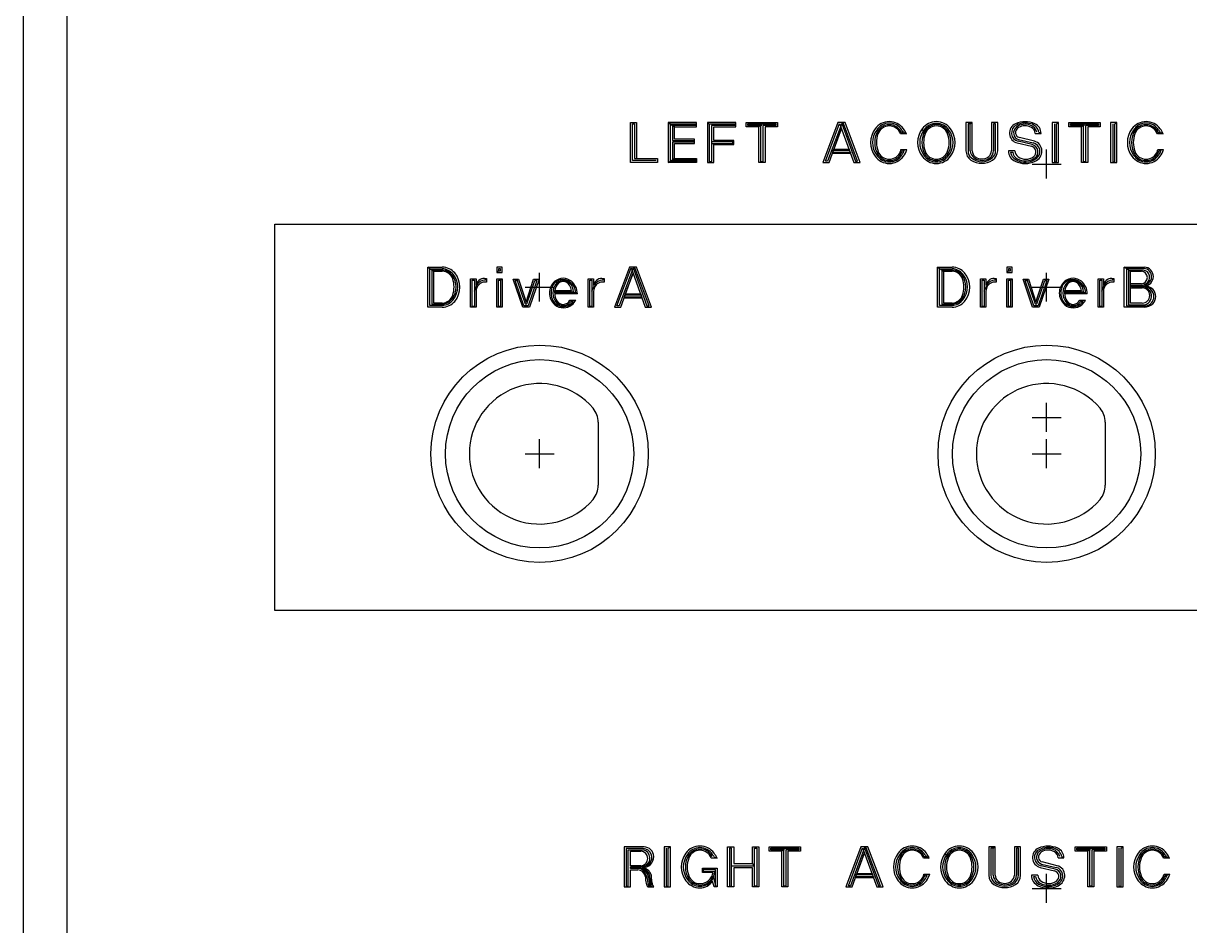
# Model space of a CAD drawing. Header units: millimetres. Extents: x -1 to 140, y -1 to 324.
# Drawn here: x 0 to 80.5, y 167.4 to 229.7 of the extents above; entities that cross this region are included whole.
import ezdxf

# ---------------------------------------------------------------- set-up
doc = ezdxf.new("R2010")
doc.units = ezdxf.units.MM
doc.layers.add('Contour', color=7, linetype='CONTINUOUS')
doc.layers.add('Engraving', color=7, linetype='CONTINUOUS')

msp = doc.modelspace()

# ---------------------------------------------------------------- linework, layer by layer
at = {"layer": 'Contour', "color": 7, "linetype": 'CONTINUOUS'}
for p, q in [((0, 318.77), (0, 5.08)), ((0, 318.77), (0, 5.08)), ((0, 318.77), (0, 5.08)), ((3, 318.77), (3, 5.08)), ((3, 318.77), (3, 5.08)), ((70.64, 219), (70.64, 221)), ((69.64, 220), (71.64, 220)), ((35.64, 210.5), (35.64, 212.5)), ((70.64, 210.5), (70.64, 212.5)), ((34.64, 211.5), (36.64, 211.5)), ((69.64, 211.5), (71.64, 211.5)), ((70.64, 201.516), (70.64, 203.516)), ((39.69, 202.173), (39.69, 197.827)), ((69.64, 202.516), (71.64, 202.516)), ((74.69, 202.173), (74.69, 197.827)), ((35.64, 199), (35.64, 201)), ((35.64, 199), (35.64, 201)), ((35.64, 199), (35.64, 201)), ((35.64, 199), (35.64, 201)), ((70.64, 199), (70.64, 201)), ((70.64, 199), (70.64, 201)), ((70.64, 199), (70.64, 201)), ((70.64, 199), (70.64, 201)), ((34.64, 200), (36.64, 200)), ((34.64, 200), (36.64, 200)), ((34.64, 200), (36.64, 200)), ((34.64, 200), (36.64, 200)), ((69.64, 200), (71.64, 200)), ((69.64, 200), (71.64, 200)), ((69.64, 200), (71.64, 200)), ((69.64, 200), (71.64, 200)), ((70.64, 169), (70.64, 171)), ((69.64, 170), (71.64, 170))]:
    msp.add_line(p, q, dxfattribs=at)
for centre, radius in [((35.64, 200), 7.5), ((70.64, 200), 7.5), ((35.64, 200), 6.5), ((70.64, 200), 6.5)]:
    msp.add_circle(centre, radius, dxfattribs=at)
for centre, radius, start, end in [((35.64, 200), 4.85, 40.42575, -40.42575), ((70.64, 200), 4.85, 40.42575, -40.42575), ((38.19, 202.172), 1.5, 360.0382, 40.43146), ((73.19, 202.172), 1.5, 360.0382, 40.43146), ((38.19, 197.828), 1.5, 319.56854, -0.0382), ((73.19, 197.828), 1.5, 319.56854, -0.0382)]:
    msp.add_arc(centre, radius, start, end, dxfattribs=at)
at = {"layer": 'Engraving', "color": 255, "linetype": 'CONTINUOUS'}
for p, q in [((41.902, 220.1), (41.902, 222.863)), ((41.902, 222.863), (42.334, 222.863)), ((42.046, 220.244), (42.046, 222.777)), ((42.046, 222.777), (42.19, 222.777)), ((42.19, 222.777), (42.19, 220.388)), ((42.334, 222.863), (42.334, 220.388)), ((44.665, 222.777), (44.521, 222.863)), ((44.521, 222.863), (44.521, 220.1)), ((46.479, 222.863), (44.521, 222.863)), ((44.521, 222.863), (44.953, 222.575)), ((44.953, 222.575), (44.521, 222.863)), ((44.665, 222.777), (46.392, 222.777)), ((44.665, 220.186), (44.665, 222.777)), ((46.392, 222.662), (44.809, 222.662)), ((44.809, 222.662), (44.809, 221.625)), ((44.953, 221.712), (44.953, 222.575)), ((44.953, 222.575), (46.479, 222.575)), ((46.392, 222.777), (46.392, 222.662)), ((46.479, 222.575), (46.479, 222.863)), ((47.371, 222.719), (47.227, 222.863)), ((47.227, 222.863), (47.227, 220.1)), ((49.184, 222.863), (47.227, 222.863)), ((47.371, 222.777), (49.126, 222.777)), ((47.371, 220.158), (47.371, 222.719)), ((49.126, 222.662), (47.515, 222.662)), ((47.515, 222.662), (47.515, 221.424)), ((47.659, 221.625), (47.659, 222.575)), ((47.659, 222.575), (49.184, 222.575)), ((49.126, 222.777), (49.126, 222.662)), ((49.184, 222.575), (49.184, 222.863)), ((49.904, 222.575), (49.904, 222.863)), ((49.904, 222.863), (52.062, 222.863)), ((50.767, 222.575), (49.904, 222.575)), ((50.019, 222.662), (50.019, 222.777)), ((50.019, 222.777), (51.947, 222.777)), ((50.968, 222.662), (50.019, 222.662)), ((50.911, 222.662), (50.767, 222.575)), ((50.767, 220.1), (50.767, 222.575)), ((50.911, 220.158), (50.911, 222.662)), ((51.947, 222.662), (51.055, 222.662)), ((51.055, 222.662), (51.055, 220.158)), ((52.062, 222.575), (51.199, 222.575)), ((51.199, 222.575), (51.199, 220.1)), ((51.947, 222.777), (51.947, 222.662)), ((52.062, 222.863), (52.062, 222.575)), ((56.235, 222.863), (55.199, 220.1)), ((55.372, 220.186), (56.351, 222.805)), ((56.494, 222.805), (55.516, 220.186)), ((55.631, 220.1), (56.466, 222.403)), ((56.466, 222.403), (55.948, 221.021)), ((56.725, 222.863), (56.235, 222.863)), ((56.351, 222.805), (57.329, 220.1)), ((56.494, 222.805), (57.444, 220.186)), ((56.61, 222.805), (56.494, 222.805)), ((57.588, 220.186), (56.61, 222.805)), ((57.761, 220.1), (56.725, 222.863)), ((60.61, 222.172), (60.466, 222.403)), ((62.251, 222.086), (62.049, 222.431)), ((62.164, 222.345), (62.28, 222.345)), ((62.28, 222.345), (62.251, 222.086)), ((65.503, 222.863), (65.071, 222.863)), ((65.071, 222.863), (65.071, 220.906)), ((65.359, 222.777), (65.215, 222.777)), ((65.215, 222.777), (65.215, 220.906)), ((65.359, 222.777), (65.503, 222.863)), ((65.359, 220.906), (65.359, 222.777)), ((65.503, 220.906), (65.503, 222.863)), ((67.259, 222.863), (66.827, 222.863)), ((66.827, 222.863), (66.827, 220.906)), ((67.115, 222.777), (66.971, 222.777)), ((66.971, 222.777), (66.971, 220.906)), ((67.115, 220.906), (67.115, 222.777)), ((67.259, 220.906), (67.259, 222.863)), ((71.461, 222.863), (71.029, 222.863)), ((71.029, 222.863), (71.029, 220.1)), ((71.173, 222.777), (71.173, 220.158)), ((71.317, 222.777), (71.461, 222.863)), ((71.317, 220.158), (71.317, 222.777)), ((71.461, 220.1), (71.461, 222.863)), ((72.18, 222.575), (72.18, 222.863)), ((72.18, 222.863), (74.339, 222.863)), ((73.044, 222.575), (72.18, 222.575)), ((72.295, 222.662), (72.295, 222.777)), ((72.295, 222.777), (74.224, 222.777)), ((73.245, 222.662), (72.295, 222.662)), ((73.188, 222.662), (73.044, 222.575)), ((73.044, 220.1), (73.044, 222.575)), ((73.188, 220.158), (73.188, 222.662)), ((74.224, 222.662), (73.332, 222.662)), ((73.332, 222.662), (73.332, 220.158)), ((74.339, 222.575), (73.475, 222.575)), ((73.475, 222.575), (73.475, 220.1)), ((74.224, 222.777), (74.224, 222.662)), ((74.339, 222.863), (74.339, 222.575)), ((75.49, 222.863), (75.058, 222.863)), ((75.058, 222.863), (75.058, 220.1)), ((75.202, 222.777), (75.202, 220.158)), ((75.346, 222.777), (75.49, 222.863)), ((75.346, 220.158), (75.346, 222.777)), ((75.49, 220.1), (75.49, 222.863)), ((78.339, 222.172), (78.196, 222.403)), ((44.809, 221.625), (46.277, 221.625)), ((46.277, 221.51), (44.809, 221.51)), ((44.809, 221.51), (44.809, 220.301)), ((46.335, 221.712), (44.953, 221.712)), ((44.953, 220.388), (44.953, 221.424)), ((44.953, 221.424), (46.335, 221.424)), ((46.277, 221.625), (46.277, 221.51)), ((46.335, 221.424), (46.335, 221.712)), ((48.983, 221.539), (47.515, 221.539)), ((47.515, 221.539), (47.515, 220.158)), ((47.515, 221.424), (48.983, 221.424)), ((49.04, 221.625), (47.659, 221.625)), ((48.983, 221.424), (48.983, 221.539)), ((49.04, 221.338), (49.04, 221.625)), ((60.956, 222.086), (60.553, 222.086)), ((60.725, 222.172), (60.61, 222.172)), ((60.754, 222.201), (60.956, 222.086)), ((68.611, 221.453), (69.59, 221.222)), ((69.648, 221.338), (68.669, 221.568)), ((68.698, 221.683), (69.705, 221.453)), ((69.791, 221.568), (68.755, 221.827)), ((69.849, 222.115), (70.252, 222.115)), ((70.108, 222.201), (70.252, 222.115)), ((78.685, 222.086), (78.282, 222.086)), ((78.455, 222.172), (78.339, 222.172)), ((78.483, 222.201), (78.685, 222.086)), ((47.659, 220.1), (47.659, 221.338)), ((47.659, 221.338), (49.04, 221.338)), ((55.89, 220.935), (55.861, 220.82)), ((55.861, 220.82), (57.099, 220.82)), ((57.099, 220.733), (55.861, 220.733)), ((57.041, 220.935), (55.89, 220.935)), ((55.948, 221.021), (57.013, 221.021)), ((57.013, 221.021), (57.041, 220.935)), ((57.099, 220.82), (57.099, 220.733)), ((60.495, 220.589), (60.697, 220.935)), ((60.581, 220.992), (60.984, 220.992)), ((60.697, 220.935), (60.812, 220.935)), ((68.439, 220.906), (68.007, 220.906)), ((68.151, 220.82), (68.295, 220.82)), ((78.224, 220.589), (78.426, 220.935)), ((78.311, 220.992), (78.714, 220.992)), ((78.426, 220.935), (78.541, 220.935)), ((43.773, 220.1), (41.902, 220.1)), ((43.687, 220.244), (42.046, 220.244)), ((42.19, 220.388), (43.773, 220.388)), ((43.773, 220.388), (43.773, 220.1)), ((44.521, 220.1), (44.953, 220.388)), ((44.521, 220.1), (44.953, 220.388)), ((46.479, 220.1), (44.521, 220.1)), ((46.421, 220.186), (44.665, 220.186)), ((44.809, 220.301), (46.421, 220.301)), ((44.953, 220.388), (46.479, 220.388)), ((46.421, 220.301), (46.421, 220.186)), ((46.479, 220.388), (46.479, 220.1)), ((47.227, 220.1), (47.659, 220.1)), ((47.515, 220.158), (47.371, 220.158)), ((51.199, 220.1), (50.767, 220.1)), ((51.055, 220.158), (50.911, 220.158)), ((55.199, 220.1), (55.631, 220.1)), ((55.516, 220.186), (55.372, 220.186)), ((57.329, 220.1), (57.761, 220.1)), ((57.444, 220.186), (57.588, 220.186)), ((71.029, 220.1), (71.461, 220.1)), ((71.173, 220.158), (71.317, 220.158)), ((73.475, 220.1), (73.044, 220.1)), ((73.332, 220.158), (73.188, 220.158)), ((75.058, 220.1), (75.49, 220.1)), ((75.202, 220.158), (75.346, 220.158)), ((17.364, 189.176), (17.364, 215.856)), ((17.364, 215.856), (17.364, 215.856)), ((17.364, 215.856), (123.916, 215.856)), ((28.056, 212.767), (27.912, 212.882)), ((27.912, 212.882), (28.92, 212.882)), ((27.912, 210.119), (27.912, 212.882)), ((27.912, 212.882), (28.344, 212.594)), ((28.2, 212.681), (28.056, 212.767)), ((28.056, 212.767), (28.92, 212.767)), ((28.056, 210.234), (28.056, 212.767)), ((28.2, 212.681), (28.2, 210.32)), ((28.949, 212.681), (28.2, 212.681)), ((28.344, 212.594), (28.92, 212.594)), ((28.344, 210.407), (28.344, 212.594)), ((33.064, 212.882), (32.69, 212.882)), ((32.69, 212.882), (32.69, 212.508)), ((32.805, 212.623), (32.69, 212.508)), ((32.949, 212.767), (32.805, 212.767)), ((32.805, 212.767), (32.805, 212.623)), ((32.805, 212.623), (32.949, 212.623)), ((32.949, 212.623), (32.949, 212.767)), ((33.064, 212.508), (33.064, 212.882)), ((41.843, 212.882), (40.806, 210.119)), ((40.979, 210.205), (41.958, 212.824)), ((42.102, 212.824), (41.123, 210.205)), ((42.332, 212.882), (41.843, 212.882)), ((41.958, 212.824), (42.936, 210.119)), ((42.102, 212.824), (43.051, 210.205)), ((42.217, 212.824), (42.102, 212.824)), ((43.195, 210.205), (42.217, 212.824)), ((43.368, 210.119), (42.332, 212.882)), ((63.251, 212.767), (63.107, 212.882)), ((63.107, 212.882), (64.115, 212.882)), ((63.107, 210.119), (63.107, 212.882)), ((63.107, 212.882), (63.539, 212.594)), ((63.395, 212.681), (63.251, 212.767)), ((63.251, 212.767), (64.115, 212.767)), ((63.251, 210.234), (63.251, 212.767)), ((63.395, 212.681), (63.395, 210.32)), ((64.144, 212.681), (63.395, 212.681)), ((63.539, 212.594), (64.115, 212.594)), ((63.539, 210.407), (63.539, 212.594)), ((68.259, 212.882), (67.885, 212.882)), ((67.885, 212.882), (67.885, 212.508)), ((68, 212.623), (67.885, 212.508)), ((68.144, 212.767), (68, 212.767)), ((68, 212.767), (68, 212.623)), ((68, 212.623), (68.144, 212.623)), ((68.144, 212.623), (68.144, 212.767)), ((68.259, 212.508), (68.259, 212.882)), ((76.433, 212.594), (76.001, 212.882)), ((76.001, 212.882), (77.383, 212.882)), ((76.001, 210.119), (76.001, 212.882)), ((77.354, 212.796), (76.145, 212.796)), ((76.145, 212.796), (76.145, 210.205)), ((76.289, 212.681), (76.289, 210.292)), ((77.325, 212.681), (76.289, 212.681)), ((76.289, 212.681), (76.433, 212.594)), ((76.433, 212.594), (77.181, 212.594)), ((76.433, 210.407), (76.433, 212.594)), ((30.877, 210.119), (30.877, 212.076)), ((30.877, 212.076), (31.251, 212.076)), ((30.992, 210.177), (30.992, 211.99)), ((30.992, 211.99), (31.136, 211.99)), ((31.136, 211.99), (31.136, 210.177)), ((31.136, 211.99), (31.136, 211.213)), ((31.251, 212.076), (31.251, 211.616)), ((31.827, 212.105), (31.971, 212.105)), ((31.884, 211.99), (31.971, 212.105)), ((31.971, 212.105), (31.971, 211.846)), ((32.69, 212.508), (33.064, 212.508)), ((32.69, 210.119), (32.69, 212.076)), ((32.69, 212.076), (33.064, 212.076)), ((32.805, 210.177), (32.805, 211.99)), ((32.805, 211.99), (32.949, 211.99)), ((32.949, 211.99), (33.064, 212.076)), ((32.949, 211.99), (32.949, 210.177)), ((33.064, 212.076), (33.064, 210.119)), ((34.475, 210.119), (33.813, 212.047)), ((33.813, 212.047), (34.187, 212.047)), ((34.561, 210.205), (33.956, 211.961)), ((33.956, 211.961), (34.1, 211.961)), ((34.1, 211.961), (34.187, 212.047)), ((34.1, 211.961), (34.647, 210.349)), ((34.187, 212.047), (34.705, 210.464)), ((34.705, 210.464), (35.223, 212.047)), ((34.762, 210.349), (35.309, 211.961)), ((35.453, 211.961), (34.849, 210.205)), ((35.597, 212.047), (34.935, 210.119)), ((35.223, 212.047), (35.597, 212.047)), ((35.309, 211.961), (35.453, 211.961)), ((38.993, 210.119), (38.993, 212.076)), ((38.993, 212.076), (39.367, 212.076)), ((39.108, 210.177), (39.108, 211.99)), ((39.108, 211.99), (39.252, 211.99)), ((39.252, 211.99), (39.252, 210.177)), ((39.252, 211.99), (39.252, 211.213)), ((39.367, 212.076), (39.367, 211.616)), ((39.943, 212.105), (40.087, 212.105)), ((40.001, 211.99), (40.087, 212.105)), ((40.087, 212.105), (40.087, 211.846)), ((41.238, 210.119), (42.073, 212.422)), ((42.073, 212.422), (41.555, 211.04)), ((66.072, 210.119), (66.072, 212.076)), ((66.072, 212.076), (66.446, 212.076)), ((66.187, 210.177), (66.187, 211.99)), ((66.187, 211.99), (66.331, 211.99)), ((66.331, 211.99), (66.331, 210.177)), ((66.331, 211.99), (66.331, 211.213)), ((66.446, 212.076), (66.446, 211.616)), ((67.022, 212.105), (67.166, 212.105)), ((67.079, 211.99), (67.166, 212.105)), ((67.166, 212.105), (67.166, 211.846)), ((67.885, 212.508), (68.259, 212.508)), ((67.885, 210.119), (67.885, 212.076)), ((67.885, 212.076), (68.259, 212.076)), ((68, 210.177), (68, 211.99)), ((68, 211.99), (68.144, 211.99)), ((68.144, 211.99), (68.259, 212.076)), ((68.144, 211.99), (68.144, 210.177)), ((68.259, 212.076), (68.259, 210.119)), ((69.67, 210.119), (69.008, 212.047)), ((69.008, 212.047), (69.382, 212.047)), ((69.756, 210.205), (69.151, 211.961)), ((69.151, 211.961), (69.295, 211.961)), ((69.295, 211.961), (69.382, 212.047)), ((69.295, 211.961), (69.842, 210.349)), ((69.382, 212.047), (69.9, 210.464)), ((69.9, 210.464), (70.418, 212.047)), ((69.957, 210.349), (70.504, 211.961)), ((70.648, 211.961), (70.044, 210.205)), ((70.792, 212.047), (70.13, 210.119)), ((70.418, 212.047), (70.792, 212.047)), ((70.504, 211.961), (70.648, 211.961)), ((74.188, 210.119), (74.188, 212.076)), ((74.188, 212.076), (74.562, 212.076)), ((74.303, 210.177), (74.303, 211.99)), ((74.303, 211.99), (74.447, 211.99)), ((74.447, 211.99), (74.447, 210.177)), ((74.447, 211.99), (74.447, 211.213)), ((74.562, 212.076), (74.562, 211.616)), ((75.138, 212.105), (75.282, 212.105)), ((75.196, 211.99), (75.282, 212.105)), ((75.282, 212.105), (75.282, 211.846)), ((77.297, 211.644), (77.498, 211.76)), ((31.136, 211.213), (31.309, 211.616)), ((31.251, 211.213), (31.251, 210.119)), ((36.691, 211.098), (36.691, 211.27)), ((36.691, 211.27), (37.842, 211.27)), ((38.13, 211.098), (36.691, 211.098)), ((38.245, 211.04), (36.691, 211.04)), ((36.748, 211.184), (37.986, 211.184)), ((39.252, 211.213), (39.425, 211.616)), ((39.367, 211.213), (39.367, 210.119)), ((41.497, 210.954), (41.468, 210.839)), ((42.648, 210.954), (41.497, 210.954)), ((41.555, 211.04), (42.62, 211.04)), ((42.62, 211.04), (42.648, 210.954)), ((66.331, 211.213), (66.504, 211.616)), ((66.446, 211.213), (66.446, 210.119)), ((71.886, 211.098), (71.886, 211.27)), ((71.886, 211.27), (73.037, 211.27)), ((73.325, 211.098), (71.886, 211.098)), ((73.44, 211.04), (71.886, 211.04)), ((71.943, 211.184), (73.181, 211.184)), ((74.447, 211.213), (74.62, 211.616)), ((74.562, 211.213), (74.562, 210.119)), ((77.181, 211.731), (76.433, 211.731)), ((76.433, 211.731), (76.433, 211.443)), ((76.433, 211.443), (77.239, 211.443)), ((76.519, 211.529), (76.519, 211.644)), ((76.519, 211.644), (77.297, 211.644)), ((77.325, 211.529), (76.519, 211.529)), ((77.325, 211.529), (77.297, 211.644)), ((28.92, 210.234), (28.056, 210.234)), ((28.2, 210.32), (28.92, 210.32)), ((28.92, 210.407), (28.344, 210.407)), ((31.136, 210.177), (30.992, 210.177)), ((32.949, 210.177), (32.805, 210.177)), ((34.849, 210.205), (34.561, 210.205)), ((34.647, 210.349), (34.762, 210.349)), ((37.727, 210.608), (38.13, 210.608)), ((37.813, 210.522), (37.957, 210.522)), ((39.252, 210.177), (39.108, 210.177)), ((41.123, 210.205), (40.979, 210.205)), ((41.468, 210.839), (42.706, 210.839)), ((42.706, 210.752), (41.468, 210.752)), ((42.706, 210.839), (42.706, 210.752)), ((43.051, 210.205), (43.195, 210.205)), ((64.115, 210.234), (63.251, 210.234)), ((63.395, 210.32), (64.115, 210.32)), ((64.115, 210.407), (63.539, 210.407)), ((66.331, 210.177), (66.187, 210.177)), ((68.144, 210.177), (68, 210.177)), ((70.044, 210.205), (69.756, 210.205)), ((69.842, 210.349), (69.957, 210.349)), ((72.922, 210.608), (73.325, 210.608)), ((73.008, 210.522), (73.152, 210.522)), ((74.447, 210.177), (74.303, 210.177)), ((76.145, 210.205), (77.498, 210.205)), ((76.289, 210.292), (77.412, 210.292)), ((77.239, 210.407), (76.433, 210.407)), ((28.92, 210.119), (27.912, 210.119)), ((31.251, 210.119), (30.877, 210.119)), ((33.064, 210.119), (32.69, 210.119)), ((34.935, 210.119), (34.475, 210.119)), ((39.367, 210.119), (38.993, 210.119)), ((40.806, 210.119), (41.238, 210.119)), ((42.936, 210.119), (43.368, 210.119)), ((64.115, 210.119), (63.107, 210.119)), ((66.446, 210.119), (66.072, 210.119)), ((68.259, 210.119), (67.885, 210.119)), ((70.13, 210.119), (69.67, 210.119)), ((74.562, 210.119), (74.188, 210.119)), ((77.383, 210.119), (76.001, 210.119)), ((123.916, 189.176), (17.364, 189.176)), ((17.364, 189.176), (17.364, 189.176)), ((42.852, 172.863), (41.47, 172.863)), ((41.47, 172.863), (41.47, 170.1)), ((42.794, 172.748), (41.614, 172.748)), ((41.614, 172.748), (41.614, 170.158)), ((41.758, 170.158), (41.758, 172.662)), ((41.758, 172.662), (42.794, 172.662)), ((41.902, 171.568), (41.902, 172.575)), ((41.902, 172.575), (42.622, 172.575)), ((44.665, 172.863), (44.233, 172.863)), ((44.233, 172.863), (44.233, 170.1)), ((44.377, 172.777), (44.377, 170.158)), ((44.521, 172.777), (44.665, 172.863)), ((44.521, 170.158), (44.521, 172.777)), ((44.665, 170.1), (44.665, 172.863)), ((47.543, 172.201), (47.399, 172.431)), ((48.608, 170.1), (48.608, 172.863)), ((48.608, 172.863), (49.04, 172.863)), ((48.896, 172.777), (48.752, 172.777)), ((48.752, 172.777), (48.752, 170.158)), ((48.896, 171.568), (48.896, 172.777)), ((49.04, 172.863), (49.04, 171.712)), ((50.335, 171.712), (50.335, 172.863)), ((50.335, 172.863), (50.767, 172.863)), ((50.479, 171.568), (50.479, 172.777)), ((50.479, 172.777), (50.623, 172.777)), ((50.623, 172.777), (50.623, 170.158)), ((50.767, 172.863), (50.767, 170.1)), ((51.486, 172.575), (51.486, 172.863)), ((51.486, 172.863), (53.645, 172.863)), ((52.35, 172.575), (51.486, 172.575)), ((51.601, 172.662), (51.601, 172.777)), ((51.601, 172.777), (53.53, 172.777)), ((52.551, 172.662), (51.601, 172.662)), ((52.494, 172.662), (52.35, 172.575)), ((52.35, 170.1), (52.35, 172.575)), ((52.494, 170.158), (52.494, 172.662)), ((53.53, 172.662), (52.638, 172.662)), ((52.638, 172.662), (52.638, 170.158)), ((53.645, 172.575), (52.781, 172.575)), ((52.781, 172.575), (52.781, 170.1)), ((53.53, 172.777), (53.53, 172.662)), ((53.645, 172.863), (53.645, 172.575)), ((57.818, 172.863), (56.782, 170.1)), ((56.955, 170.186), (57.933, 172.805)), ((58.077, 172.805), (57.099, 170.186)), ((57.214, 170.1), (58.048, 172.403)), ((58.048, 172.403), (57.53, 171.021)), ((58.307, 172.863), (57.818, 172.863)), ((57.933, 172.805), (58.912, 170.1)), ((58.077, 172.805), (59.027, 170.186)), ((58.192, 172.805), (58.077, 172.805)), ((59.171, 170.186), (58.192, 172.805)), ((59.344, 170.1), (58.307, 172.863)), ((62.193, 172.172), (62.049, 172.403)), ((63.833, 172.086), (63.632, 172.431)), ((63.747, 172.345), (63.862, 172.345)), ((63.862, 172.345), (63.833, 172.086)), ((67.086, 172.863), (66.654, 172.863)), ((66.654, 172.863), (66.654, 170.906)), ((66.942, 172.777), (66.798, 172.777)), ((66.798, 172.777), (66.798, 170.906)), ((66.942, 172.777), (67.086, 172.863)), ((66.942, 170.906), (66.942, 172.777)), ((67.086, 170.906), (67.086, 172.863)), ((68.841, 172.863), (68.41, 172.863)), ((68.41, 172.863), (68.41, 170.906)), ((68.697, 172.777), (68.554, 172.777)), ((68.554, 172.777), (68.554, 170.906)), ((68.697, 170.906), (68.697, 172.777)), ((68.841, 170.906), (68.841, 172.863)), ((72.612, 172.575), (72.612, 172.863)), ((72.612, 172.863), (74.77, 172.863)), ((73.475, 172.575), (72.612, 172.575)), ((72.727, 172.662), (72.727, 172.777)), ((72.727, 172.777), (74.655, 172.777)), ((73.677, 172.662), (72.727, 172.662)), ((73.619, 172.662), (73.475, 172.575)), ((73.475, 170.1), (73.475, 172.575)), ((73.619, 170.158), (73.619, 172.662)), ((74.655, 172.662), (73.763, 172.662)), ((73.763, 172.662), (73.763, 170.158)), ((74.77, 172.575), (73.907, 172.575)), ((73.907, 172.575), (73.907, 170.1)), ((74.655, 172.777), (74.655, 172.662)), ((74.77, 172.863), (74.77, 172.575)), ((75.922, 172.863), (75.49, 172.863)), ((75.49, 172.863), (75.49, 170.1)), ((75.634, 172.777), (75.634, 170.158)), ((75.778, 172.777), (75.922, 172.863)), ((75.778, 170.158), (75.778, 172.777)), ((75.922, 170.1), (75.922, 172.863)), ((78.771, 172.172), (78.627, 172.403)), ((42.622, 171.568), (41.902, 171.568)), ((42.881, 171.539), (42.622, 171.568)), ((42.622, 171.568), (42.737, 171.424)), ((47.889, 172.086), (47.486, 172.086)), ((47.687, 172.172), (47.889, 172.086)), ((48.896, 170.158), (48.896, 171.568)), ((48.896, 171.568), (50.479, 171.568)), ((49.04, 171.712), (50.335, 171.712)), ((50.479, 171.568), (50.335, 171.712)), ((50.479, 170.158), (50.479, 171.568)), ((62.538, 172.086), (62.135, 172.086)), ((62.308, 172.172), (62.193, 172.172)), ((62.337, 172.201), (62.538, 172.086)), ((71.23, 171.338), (70.252, 171.568)), ((70.28, 171.683), (71.288, 171.453)), ((71.374, 171.568), (70.338, 171.827)), ((71.432, 172.115), (71.835, 172.115)), ((71.691, 172.201), (71.835, 172.115)), ((79.116, 172.086), (78.713, 172.086)), ((78.886, 172.172), (78.771, 172.172)), ((78.915, 172.201), (79.116, 172.086)), ((41.902, 171.366), (41.902, 171.482)), ((41.902, 171.482), (42.593, 171.482)), ((42.593, 171.366), (41.902, 171.366)), ((41.902, 170.1), (41.902, 171.28)), ((41.902, 171.28), (42.42, 171.28)), ((43.168, 170.704), (43.255, 170.158)), ((43.399, 170.359), (43.37, 170.762)), ((46.881, 171.107), (46.881, 171.395)), ((46.881, 171.395), (47.889, 171.395)), ((47.601, 171.107), (46.881, 171.107)), ((47.773, 171.309), (46.939, 171.309)), ((46.939, 171.309), (46.939, 171.194)), ((46.939, 171.194), (47.716, 171.194)), ((47.63, 170.848), (47.773, 170.186)), ((47.716, 171.194), (47.716, 171.107)), ((47.773, 170.186), (47.773, 171.309)), ((47.889, 171.395), (47.889, 170.1)), ((50.335, 171.424), (49.04, 171.424)), ((49.04, 171.424), (49.04, 170.1)), ((50.335, 170.1), (50.335, 171.424)), ((57.473, 170.935), (57.444, 170.82)), ((57.444, 170.82), (58.682, 170.82)), ((58.682, 170.733), (57.444, 170.733)), ((58.624, 170.935), (57.473, 170.935)), ((57.53, 171.021), (58.595, 171.021)), ((58.595, 171.021), (58.624, 170.935)), ((58.682, 170.82), (58.682, 170.733)), ((62.078, 170.589), (62.279, 170.935)), ((62.164, 170.992), (62.567, 170.992)), ((62.279, 170.935), (62.394, 170.935)), ((70.021, 170.906), (69.59, 170.906)), ((69.734, 170.82), (69.877, 170.82)), ((70.194, 171.453), (71.173, 171.222)), ((78.656, 170.589), (78.857, 170.935)), ((78.742, 170.992), (79.145, 170.992)), ((78.857, 170.935), (78.972, 170.935)), ((41.47, 170.1), (41.902, 170.1)), ((41.614, 170.158), (41.758, 170.158)), ((43.111, 170.1), (43.168, 170.186)), ((43.111, 170.1), (43.514, 170.1)), ((43.255, 170.158), (43.341, 170.129)), ((44.233, 170.1), (44.665, 170.1)), ((44.377, 170.158), (44.521, 170.158)), ((47.687, 170.1), (47.572, 170.503)), ((47.889, 170.1), (47.687, 170.1)), ((49.04, 170.1), (48.608, 170.1)), ((48.752, 170.158), (48.896, 170.158)), ((50.767, 170.1), (50.335, 170.1)), ((50.623, 170.158), (50.479, 170.158)), ((52.781, 170.1), (52.35, 170.1)), ((52.638, 170.158), (52.494, 170.158)), ((56.782, 170.1), (57.214, 170.1)), ((57.099, 170.186), (56.955, 170.186)), ((58.912, 170.1), (59.344, 170.1)), ((59.027, 170.186), (59.171, 170.186)), ((73.907, 170.1), (73.475, 170.1)), ((73.763, 170.158), (73.619, 170.158)), ((75.49, 170.1), (75.922, 170.1)), ((75.634, 170.158), (75.778, 170.158))]:
    msp.add_line(p, q, dxfattribs=at)
for centre, radius, start, end in [((60.076, 221.482), 1.593, 143.42511, -143.39622), ((60.074, 221.482), 1.448, 143.39928, -143.36751), ((60.341, 221.482), 1.572, 146.70416, 213.32629), ((59.776, 221.707), 1.218, 396.51204, 143.51596), ((59.776, 221.8), 1.022, 392.27315, 147.7568), ((59.776, 221.804), 0.827, 19.94757, 160.07605), ((59.77, 221.783), 0.932, 41.6948, 142.89639), ((59.784, 221.544), 1.172, 394.11055, 43.13232), ((59.491, 221.46), 1.593, 383.1372, 37.55324), ((63.328, 221.482), 1.593, 143.42511, 216.60378), ((63.326, 221.482), 1.448, 143.39928, -143.36751), ((63.594, 221.482), 1.572, 146.70416, 213.32629), ((63.028, 221.707), 1.217, 36.51204, 143.51596), ((63.028, 221.771), 1.037, 393.62874, 146.40185), ((63.028, 221.803), 0.827, 20.0127, 159.9873), ((63.028, 221.791), 0.931, 36.52519, 143.47481), ((62.462, 221.482), 1.573, -33.32629, 33.29584), ((62.729, 221.482), 1.447, 323.36751, 36.60072), ((62.727, 221.482), 1.593, -36.60378, 36.57489), ((68.779, 222.135), 0.702, 113.78836, 256.1616), ((68.815, 222.15), 0.6, 115.79603, -104.08256), ((68.852, 222.152), 0.494, 127.10186, 251.82198), ((68.885, 222.172), 0.393, 118.38956, -171.6638), ((69.158, 221.291), 1.627, 65.98745, 114.01255), ((69.168, 221.449), 1.385, 433.51474, 116.32447), ((69.163, 221.735), 1.014, 70.34998, 126.90379), ((69.144, 221.744), 0.893, 420.04828, 119.95172), ((69.245, 221.985), 0.751, 16.72117, 69.82789), ((69.335, 222.015), 0.795, 373.52937, 73.48028), ((69.371, 222.092), 0.479, 362.75479, 62.79301), ((69.533, 222.118), 0.719, -0.23906, 66.46647), ((77.805, 221.482), 1.593, 143.42511, -143.39622), ((77.803, 221.482), 1.448, 143.39928, -143.36751), ((78.07, 221.482), 1.572, 146.70416, 213.32629), ((77.505, 221.707), 1.218, 396.51204, 143.51596), ((77.505, 221.8), 1.022, 392.27315, 147.7568), ((77.505, 221.803), 0.827, 20.0127, 159.9873), ((77.5, 221.783), 0.932, 41.6948, 142.93346), ((77.513, 221.544), 1.172, 394.11055, 43.13232), ((77.22, 221.46), 1.593, 383.1372, 37.55324), ((60.69, 221.482), 1.797, 160.35476, 199.67527), ((63.943, 221.482), 1.797, 160.35476, 199.67527), ((62.113, 221.482), 1.797, -19.67527, 19.64524), ((68.838, 222.162), 0.345, 187.82497, -103.91545), ((69.572, 220.867), 0.601, 307.1559, 77.21264), ((69.63, 220.908), 0.679, -0.16876, 76.29104), ((78.42, 221.482), 1.797, 160.35476, 199.67527), ((59.776, 221.163), 1.021, 212.2432, -32.27315), ((59.776, 221.159), 0.828, -160.07605, -19.94757), ((59.772, 221.146), 0.913, -144.67385, -37.6107), ((58.737, 221.38), 1.884, -15.48179, -11.88239), ((59.474, 221.459), 1.437, 324.17492, -21.38677), ((59.416, 221.489), 1.645, 324.42588, -17.58676), ((63.028, 221.178), 1.029, 212.94922, -32.97951), ((63.028, 221.16), 0.827, -159.9873, -20.0127), ((63.028, 221.187), 0.94, -142.73993, -37.26007), ((65.832, 220.911), 0.761, -179.62355, -123.0428), ((65.858, 220.91), 0.643, -179.64358, -129.95386), ((66.011, 220.961), 0.655, 184.82182, -123.78718), ((66.006, 220.905), 0.503, 179.88609, -126.91548), ((66.324, 220.906), 0.503, 306.75599, 0), ((66.387, 220.902), 0.584, 303.82616, 0.39243), ((66.472, 220.91), 0.643, -50.04614, -0.35642), ((66.498, 220.911), 0.761, -56.9572, -0.37645), ((68.802, 220.907), 0.795, -179.92793, -114.92111), ((68.861, 220.918), 0.717, 187.85877, -120.60738), ((68.913, 220.905), 0.624, -172.16865, -118.94758), ((68.973, 220.943), 0.535, 183.9636, -124.64095), ((69.493, 220.829), 0.405, 306.47418, 76.1354), ((69.531, 220.84), 0.512, -55.65852, 76.77872), ((69.514, 220.907), 0.795, -65.07889, -0.07207), ((77.505, 221.163), 1.021, 212.2432, -32.27315), ((77.505, 221.16), 0.827, -159.9873, -20.0127), ((77.501, 221.146), 0.913, -144.67385, -37.6107), ((76.471, 221.395), 1.884, -15.96211, -12.35394), ((77.203, 221.459), 1.437, 324.17492, -21.38677), ((77.147, 221.491), 1.645, 324.32867, -17.66371), ((59.776, 221.256), 1.217, 216.48404, -36.51204), ((63.028, 221.256), 1.218, -143.51596, -36.51204), ((66.165, 221.448), 1.393, -122.48066, -57.51934), ((66.165, 221.28), 1.124, -129.83821, -50.16179), ((66.18, 221.203), 0.949, 235.85814, -55.9081), ((66.165, 221.123), 0.772, 233.36741, -53.42697), ((69.158, 221.677), 1.643, -114.86524, -65.13476), ((69.151, 221.405), 1.284, 239.31947, -52.37156), ((69.168, 221.368), 1.153, -118.90009, -55.56569), ((69.202, 221.264), 0.929, 234.99282, -55.04337), ((77.505, 221.256), 1.217, 216.48404, -36.51204), ((28.917, 211.749), 1.133, 400.12942, 89.84829), ((28.89, 211.772), 0.995, 398.59689, 88.27301), ((28.92, 211.836), 0.758, 378.45885, 90), ((28.874, 211.734), 0.95, 39.23425, 85.47177), ((64.112, 211.749), 1.133, 400.12942, 89.84829), ((64.085, 211.772), 0.995, 398.59689, 88.27301), ((64.115, 211.836), 0.758, 378.45885, 90), ((64.069, 211.734), 0.95, 39.23425, 85.47177), ((77.16, 212.163), 0.432, 272.78302, 87.21053), ((77.307, 212.221), 0.577, -90.9929, 85.32708), ((77.261, 212.192), 0.493, -61.25034, 82.54355), ((77.358, 212.235), 0.647, 272.20939, 87.7872), ((28.437, 211.515), 1.431, -34.95594, 34.95594), ((27.989, 211.515), 1.743, 341.22197, 18.77803), ((28.615, 211.515), 1.371, 320.17838, 39.82162), ((28.609, 211.501), 1.528, 320.17523, 39.79597), ((31.824, 211.525), 0.58, 449.70365, 170.97603), ((31.886, 211.215), 0.635, 108.63458, 180.18046), ((31.881, 211.365), 0.625, 449.72498, 156.3076), ((31.888, 211.231), 0.621, 82.31384, 109.28134), ((37.372, 211.098), 1.055, 130.22998, -130.19491), ((37.238, 211.229), 0.793, 414.54631, 168.66175), ((37.557, 211.098), 0.999, 136.29827, 223.74318), ((37.267, 211.212), 0.9, 410.23523, 129.81373), ((37.266, 211.281), 0.665, 46.09702, 130.36782), ((37.267, 211.378), 0.506, 31.68161, 148.3777), ((37.217, 211.099), 0.913, 359.93724, 58.20749), ((37.183, 211.169), 0.803, 1.07016, 47.37125), ((37.112, 211.037), 1.133, 360.15171, 49.87058), ((39.94, 211.525), 0.58, 449.70365, 170.97603), ((40.002, 211.215), 0.635, 108.63458, 180.18046), ((39.997, 211.365), 0.625, 449.63331, 156.3076), ((40.004, 211.231), 0.621, 82.31384, 109.28134), ((63.632, 211.515), 1.431, -34.95594, 34.95594), ((63.184, 211.515), 1.743, 341.22197, 18.77803), ((63.81, 211.515), 1.371, 320.17838, 39.82162), ((63.804, 211.501), 1.528, 320.17523, 39.79597), ((67.019, 211.525), 0.58, 449.70365, 170.97603), ((67.081, 211.215), 0.635, 108.63458, 180.18046), ((67.076, 211.365), 0.625, 449.72498, 156.3076), ((67.083, 211.231), 0.621, 82.31384, 109.28134), ((72.567, 211.098), 1.055, 130.22998, -130.19491), ((72.433, 211.229), 0.793, 414.54631, 168.66175), ((72.752, 211.098), 0.999, 136.29827, 223.74318), ((72.462, 211.212), 0.9, 410.23523, 129.81373), ((72.461, 211.281), 0.665, 46.09702, 130.36782), ((72.462, 211.378), 0.506, 31.68161, 148.3777), ((72.412, 211.099), 0.913, 359.93724, 58.20749), ((72.378, 211.169), 0.803, 1.07016, 47.37125), ((72.307, 211.037), 1.133, 360.15171, 49.87058), ((75.135, 211.525), 0.58, 449.70365, 170.97603), ((75.197, 211.215), 0.635, 108.63458, 180.18046), ((75.192, 211.365), 0.625, 449.63331, 156.3076), ((75.199, 211.231), 0.621, 82.31384, 109.28134), ((28.9, 211.18), 0.773, 271.4821, -17.00461), ((37.661, 211.098), 1.235, 166.56021, -166.51509), ((37.722, 211.098), 1.042, 148.38529, 211.66153), ((36.789, 211.079), 1.07, 10.2809, 31.86352), ((64.095, 211.18), 0.773, 271.4821, -17.00461), ((72.856, 211.098), 1.235, 166.56021, -166.51509), ((72.917, 211.098), 1.042, 148.38529, 211.66153), ((71.984, 211.079), 1.07, 10.2809, 31.86352), ((77.239, 210.925), 0.518, 270, 90), ((77.353, 210.838), 0.692, 0.0828, 92.32041), ((77.153, 210.795), 0.754, 23.70774, 76.8117), ((77.378, 210.738), 0.849, 406.81376, 89.66257), ((77.287, 210.877), 0.598, -77.93869, 21.67693), ((77.475, 210.853), 0.699, 313.84032, 46.15968), ((28.807, 211.35), 1.036, -83.73919, -39.20382), ((28.859, 211.243), 1.011, 273.45966, -36.83589), ((28.917, 211.252), 1.133, 270.15171, -40.12942), ((37.27, 210.984), 0.828, 192.12374, -33.9204), ((37.281, 210.999), 0.921, 230.1546, -50.1546), ((37.266, 210.818), 0.507, -148.22222, -24.49076), ((37.269, 210.879), 0.641, -132.59827, -51.39602), ((36.981, 211.21), 1.08, -50.41187, -39.58813), ((37.171, 211.13), 1.092, 309.87276, -28.5602), ((64.002, 211.35), 1.036, -83.73919, -39.20382), ((64.054, 211.243), 1.011, 273.45966, -36.83589), ((64.112, 211.252), 1.133, 270.15171, -40.12942), ((72.465, 210.984), 0.828, 192.12374, -33.9204), ((72.476, 210.999), 0.921, 230.1546, -50.1546), ((72.461, 210.818), 0.507, -148.22222, -24.49076), ((72.464, 210.879), 0.641, -132.59827, -51.39602), ((72.176, 211.21), 1.08, -50.41187, -39.58813), ((72.366, 211.13), 1.092, 309.87276, -28.5602), ((77.378, 210.968), 0.849, 270.33743, -46.81376), ((77.357, 210.879), 0.689, -78.18419, -3.3274), ((42.6, 172.072), 0.503, 272.49942, 87.49562), ((42.776, 172.132), 0.616, -43.02507, 88.32625), ((42.666, 172.087), 0.589, 291.42185, 77.45009), ((42.856, 172.205), 0.658, -0.3483, 90.3483), ((47.009, 171.482), 1.593, 143.42511, -143.39622), ((47.007, 171.482), 1.448, 143.39928, -143.36751), ((47.274, 171.482), 1.572, 146.70416, 213.32629), ((46.709, 171.707), 1.218, 396.51204, 143.51596), ((46.709, 171.785), 1.03, 392.97951, 147.05078), ((46.709, 171.804), 0.827, 19.94757, 160.07605), ((46.717, 171.764), 0.954, 44.36293, 142.49364), ((46.534, 171.53), 1.32, 389.10942, 38.13772), ((46.424, 171.46), 1.593, 383.1372, 37.55324), ((61.659, 171.482), 1.593, 143.42511, -143.39622), ((61.657, 171.482), 1.448, 143.39928, -143.36751), ((61.924, 171.482), 1.572, 146.70416, 213.32629), ((61.359, 171.707), 1.218, 396.51204, 143.51596), ((61.359, 171.8), 1.022, 392.27315, 147.7568), ((61.358, 171.803), 0.827, 20.0127, 159.9873), ((61.353, 171.783), 0.932, 41.6948, 142.89639), ((61.367, 171.544), 1.172, 394.11055, 43.13232), ((61.072, 171.463), 1.593, 383.02384, 37.42385), ((64.911, 171.482), 1.593, 143.42511, 216.60378), ((64.909, 171.482), 1.448, 143.39928, -143.36751), ((65.176, 171.482), 1.572, 146.70416, 213.32629), ((64.611, 171.707), 1.217, 36.51204, 143.51596), ((64.611, 171.771), 1.037, 393.62874, 146.40185), ((64.611, 171.804), 0.827, 19.94757, 160.07605), ((64.611, 171.791), 0.931, 36.52519, 143.51141), ((64.045, 171.482), 1.573, -33.32629, 33.29584), ((64.312, 171.482), 1.447, 323.36751, 36.60072), ((64.31, 171.482), 1.593, -36.60378, 36.57489), ((70.362, 172.135), 0.702, 113.78836, 256.1616), ((70.398, 172.15), 0.6, 115.79603, -104.08256), ((70.435, 172.152), 0.494, 127.10186, 251.71178), ((70.468, 172.173), 0.393, 118.58718, -171.51966), ((70.741, 171.291), 1.627, 65.98745, 114.01255), ((70.751, 171.449), 1.385, 433.51474, 116.32447), ((70.746, 171.735), 1.014, 70.40321, 126.90379), ((70.727, 171.745), 0.893, 420.01622, 120.03936), ((70.828, 171.985), 0.751, 16.72117, 69.89952), ((70.918, 172.015), 0.795, 373.52937, 73.48028), ((70.954, 172.092), 0.479, 362.75479, 62.79301), ((71.116, 172.118), 0.719, -0.23906, 66.46647), ((78.237, 171.482), 1.593, 143.42511, -143.39622), ((78.235, 171.482), 1.448, 143.39928, -143.36751), ((78.502, 171.482), 1.572, 146.70416, 213.32629), ((77.937, 171.707), 1.218, 396.51204, 143.51596), ((77.937, 171.8), 1.022, 392.27315, 147.7568), ((77.936, 171.803), 0.827, 20.0127, 159.9873), ((77.931, 171.783), 0.932, 41.6948, 142.89639), ((77.945, 171.544), 1.172, 394.11055, 43.13232), ((77.65, 171.463), 1.593, 383.02384, 37.42385), ((42.616, 172.405), 0.923, -91.42744, -48.64477), ((42.741, 172.197), 0.773, -90.29648, 0.29648), ((47.623, 171.482), 1.797, 160.35476, 199.67527), ((62.273, 171.482), 1.797, 160.35476, 199.67527), ((65.525, 171.482), 1.797, 160.35476, 199.67527), ((63.696, 171.482), 1.797, -19.67527, 19.64524), ((70.421, 172.162), 0.345, 187.82497, -103.91545), ((71.213, 170.908), 0.679, -0.16876, 76.29104), ((78.851, 171.482), 1.797, 160.35476, 199.67527), ((42.416, 170.757), 0.523, 363.72664, 89.5618), ((42.119, 170.518), 0.972, 7.62972, 60.79646), ((42.407, 170.624), 0.765, 366.00117, 75.92742), ((42.602, 170.713), 0.653, 1.7543, 90.78963), ((42.679, 170.734), 0.692, 2.32041, 85.19513), ((45.704, 170.942), 2.77, -176.87524, -167.85035), ((46.489, 170.885), 3.238, 182.69096, -166.49601), ((46.711, 171.159), 0.829, -160.12313, -90.13823), ((46.73, 171.205), 0.968, -142.68036, -21.63658), ((46.715, 171.224), 0.894, -90.38453, -7.52262), ((45.71, 171.432), 2.032, 336.38677, -9.20275), ((61.358, 171.16), 0.827, -159.9873, -20.0127), ((60.324, 171.395), 1.884, -15.96211, -12.35394), ((61.055, 171.456), 1.437, 324.31861, -21.26083), ((60.999, 171.489), 1.645, 324.42588, -17.58676), ((64.611, 171.159), 0.828, -160.07605, -19.94757), ((67.415, 170.91), 0.761, -179.69884, -123.147), ((67.441, 170.91), 0.643, -179.64358, -129.95386), ((67.594, 170.961), 0.655, 184.82182, -123.78718), ((67.589, 170.905), 0.503, 179.88609, -126.91548), ((67.907, 170.906), 0.503, 306.75599, 0), ((67.97, 170.902), 0.584, 303.82616, 0.39243), ((68.054, 170.91), 0.643, -50.04614, -0.35642), ((68.08, 170.91), 0.761, -56.853, -0.30116), ((70.385, 170.907), 0.795, -179.92793, -114.92111), ((70.444, 170.918), 0.717, 187.85877, -120.60738), ((70.495, 170.906), 0.624, -172.07768, -118.82286), ((70.555, 170.944), 0.535, 184.07037, -124.49198), ((71.076, 170.829), 0.405, 306.47418, 76.1354), ((71.114, 170.839), 0.511, -55.59533, 76.91317), ((71.155, 170.867), 0.601, 307.1559, 77.21264), ((71.097, 170.907), 0.795, -65.07889, -0.07207), ((77.936, 171.16), 0.827, -159.9873, -20.0127), ((76.902, 171.395), 1.884, -15.96211, -12.35394), ((77.633, 171.456), 1.437, 324.31861, -21.26083), ((77.577, 171.489), 1.645, 324.42588, -17.58676), ((43.68, 170.508), 0.7, -167.71089, -144.35768), ((44.741, 170.718), 1.661, 182.45058, -161.31409), ((43.787, 170.376), 0.388, 182.50878, -134.68691), ((46.708, 171.264), 1.222, 216.81361, -89.95311), ((46.709, 171.192), 1.036, 213.59815, -33.62874), ((46.712, 171.075), 1.033, 269.8336, -33.62853), ((61.359, 171.256), 1.217, 216.48404, -36.51204), ((61.359, 171.163), 1.021, 212.2432, -32.27315), ((61.355, 171.146), 0.913, -144.67385, -37.6107), ((64.611, 171.256), 1.218, -143.51596, -36.51204), ((64.611, 171.178), 1.029, 212.94922, -32.97951), ((64.611, 171.187), 0.941, -142.77681, -37.26007), ((67.748, 171.448), 1.393, -122.51534, -57.51934), ((67.748, 171.281), 1.125, -129.80557, -50.23359), ((67.763, 171.203), 0.949, 235.85814, -55.9081), ((67.748, 171.123), 0.772, 233.36741, -53.42697), ((70.741, 171.677), 1.643, -114.86524, -65.13476), ((70.734, 171.405), 1.284, 239.31947, -52.37156), ((70.751, 171.368), 1.153, -118.90009, -55.56569), ((70.785, 171.264), 0.929, 234.99282, -55.04337), ((77.937, 171.256), 1.217, 216.48404, -36.51204), ((77.937, 171.163), 1.021, 212.2432, -32.27315), ((77.933, 171.146), 0.913, -144.67385, -37.6107)]:
    msp.add_arc(centre, radius, start, end, dxfattribs=at)

doc.saveas('drawing.dxf')
